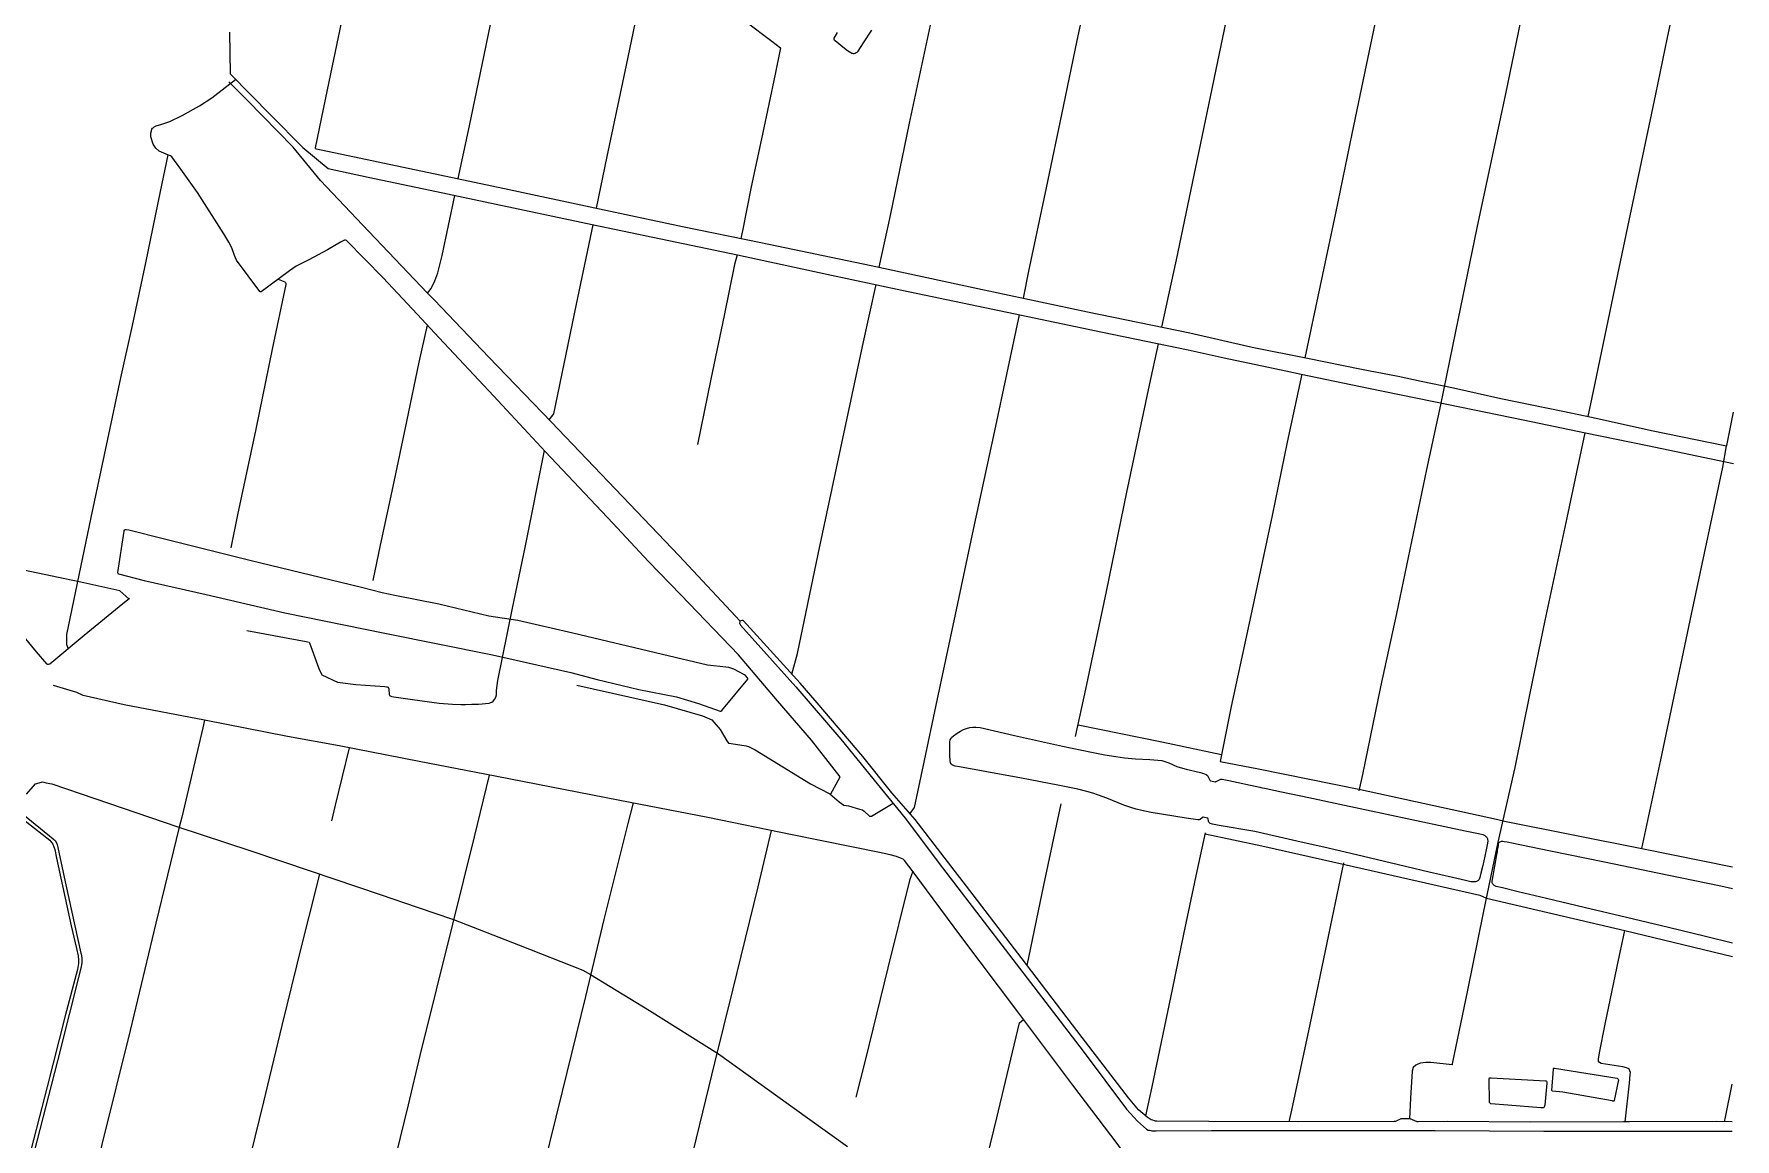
# Model space of a CAD drawing. Header units: metres. Extents: x 179542 to 181820, y 303170 to 305948.
# Drawn here: x 180560 to 181818, y 303823 to 304641 of the extents above; entities that cross this region are included whole.
import ezdxf

# ---------------------------------------------------------------- set-up
doc = ezdxf.new("R2010")
doc.units = ezdxf.units.M
doc.header["$MEASUREMENT"] = 0
for name, color, linetype in [('E0022112', 5, 'CONTINUOUS'), ('E0032111', 5, 'CONTINUOUS'), ('E0052114', 5, 'CONTINUOUS'), ('F0017111', 30, 'CONTINUOUS')]:
    doc.layers.add(name, color=color, linetype=linetype)

msp = doc.modelspace()

# ---------------------------------------------------------------- linework, layer by layer
at = {"layer": 'E0022112', "flags": 128}
for points in [[(181540.428, 305131.998), (181541.843, 305124.295), (181541.73, 305123.798), (181534.504, 305091.983), (181523.802, 305041.178), (181509.918, 304975.253), (181496.359, 304908.454), (181494.445, 304901.782), (181493.136, 304897.218), (181485.709, 304859.347), (181470.45, 304784.827), (181446.836, 304675.155), (181426.484, 304576.429), (181404.968, 304473.43), (181399.415, 304447.587), (181394.098, 304423.761)], [(181427.618, 305093.043), (181421.493, 305064.046), (181409.783, 305009.237), (181396.578, 304946.412), (181382.833, 304880.028), (181380.834, 304868.979), (181378.7, 304858.85), (181369.336, 304814.581), (181356.69, 304754.008), (181345.004, 304698.717), (181331.61, 304635.744), (181321.526, 304587.064), (181308.874, 304526.752), (181295.896, 304465.041), (181291.898, 304445.163)], [(181185.333, 304468.057), (181193.612, 304506.23), (181207.859, 304574.524), (181223.187, 304647.117), (181237.023, 304712.174), (181255.483, 304802.154), (181265.421, 304847.897), (181279.787, 304915.257), (181295.724, 304989.241), (181304.468, 305035.605), (181304.95, 305038.475), (181305.177, 305040.588), (181305.137, 305048.177), (181304.407, 305051.244)], [(181733.218, 305013.039), (181734.284, 305004.426), (181733.135, 304998.779), (181724.434, 304958.546), (181706.256, 304874.061), (181688.407, 304787.188), (181669.039, 304695.884), (181648.665, 304596.309), (181627.405, 304497.144), (181611.638, 304420.446), (181600.441, 304366.101), (181590.167, 304318.423), (181567.883, 304211.789), (181556.128, 304157.502), (181542.844, 304092.684), (181540.206, 304080.413)], [(181500.416, 304400.935), (181508.283, 304438.085), (181522.983, 304508.131), (181535.209, 304566.657), (181545.794, 304617.667), (181556.279, 304668.388), (181566.933, 304718.152), (181576.876, 304767.903), (181586.69, 304814.18), (181594.934, 304853.37), (181605.509, 304904.08), (181613.014, 304939.974), (181615.869, 304948.656)], [(181818.285, 304875.999), (181817.55, 304872.55), (181807.53, 304824.988), (181796.483, 304772.724), (181785.789, 304720.341), (181775.578, 304672.653), (181768.238, 304638.108), (181759.521, 304596.024), (181747.909, 304540.977), (181738.756, 304498.004), (181726.928, 304441.375), (181714.274, 304381.033), (181709.392, 304357.571)], [(180873.92, 304533.639), (180882.405, 304572.71), (180893.319, 304625.003), (180904.648, 304680.249), (180915.391, 304730.837), (180925.642, 304779.729), (180929.169, 304798.1), (180930.957, 304806.736), (180932.395, 304810.379)], [(180976.186, 304511.822), (180984.193, 304549.878), (180998.417, 304617.484), (181014.111, 304692.501), (181030.552, 304768.361), (181039.491, 304810.85)], [(180789.999, 304660.818), (180777.046, 304599.424), (180768.115, 304556.372), (180768.114, 304556.183), (180768.281, 304555.899), (180769.167, 304555.608), (180860.45, 304536.514), (180911.596, 304525.599), (180975.047, 304512.067), (181039.855, 304498.161), (181097.801, 304486.368), (181179.376, 304469.342), (181258.244, 304452.322), (181339.515, 304435.034), (181415.172, 304419.408), (181461.318, 304408.841), (181502.167, 304400.581), (181542.104, 304392.559), (181569.231, 304387.487), (181586.31, 304383.7), (181610.102, 304378.777), (181645.171, 304370.918), (181690.882, 304361.597), (181713.326, 304356.715), (181756.516, 304347.14), (181810.873, 304336.068), (181812.037, 304335.86), (181812.201, 304335.969), (181817.244, 304360.692)], [(180704.921, 304642), (180705.364, 304611.05), (180735.723, 304580.39), (180759.164, 304556.715), (180777.775, 304540.992), (180807.451, 304534.735), (180857.852, 304524.092), (180893.854, 304516.442), (180973.153, 304499.59), (181046.203, 304484.227), (181080.63, 304477.195), (181146.701, 304462.909), (181202.025, 304451.136), (181280.103, 304434.695), (181350.414, 304420.025), (181413.92, 304406.86), (181440.425, 304400.825), (181486.173, 304391.328), (181497.511, 304388.948), (181547.335, 304378.549), (181606.357, 304366.407), (181661.75, 304355.049), (181707.804, 304345.343), (181753.59, 304335.948), (181811.387, 304323.858), (181817.167, 304322.649)], [(181087.077, 304649.701), (181105.938, 304635.361), (181112.262, 304630.469), (181108.342, 304610.817), (181099.063, 304566.528), (181090.737, 304527.422), (181084.165, 304495.058), (181082.96, 304489.388)], [(181149.346, 304077.853), (181156.529, 304090.791), (181135.255, 304117.957), (181110.123, 304147.17), (181081.386, 304181.035), (181038.603, 304225.544), (181014.789, 304250.29), (180988.252, 304278.689), (180938.549, 304331.376), (180900.094, 304372.701), (180859.959, 304415.768), (180843.689, 304433.2), (180818.54, 304460.089), (180791.431, 304487.764), (180790.746, 304488.023), (180790.256, 304488.033), (180789.97, 304487.965), (180786.821, 304486.588), (180777.39, 304480.777), (180763.431, 304473.503), (180754.044, 304468.726), (180749.129, 304465.318), (180728.147, 304449.85), (180727.576, 304449.84), (180727.267, 304450.042), (180710.131, 304473.341), (180708.611, 304476.702), (180706.577, 304482.278), (180704.418, 304486.534), (180700.698, 304492.736), (180681.211, 304523.356), (180668.844, 304540.468), (180662.295, 304549.727), (180661.255, 304550.451), (180659.765, 304551.017), (180652.83, 304553.967), (180650.249, 304556.14), (180648.461, 304559.085), (180646.572, 304564.567), (180646.713, 304567.329), (180647.089, 304569.073), (180647.462, 304570.132), (180647.957, 304570.887), (180648.279, 304571.291), (180649.124, 304571.882), (180650.61, 304572.661), (180654.746, 304573.928), (180660.653, 304575.939), (180669.954, 304580.391), (180682.657, 304587.463), (180691.732, 304593.447), (180709.315, 304607.06)], [(181082.536, 304205.959), (181037.369, 304254.311), (180995.62, 304298.433), (180942.71, 304353.486), (180896.556, 304401.431), (180856.561, 304443.509), (180851.344, 304448.79), (180803.19, 304499.269), (180772.247, 304532.227), (180751.914, 304556.943), (180717.872, 304591.735), (180704.387, 304605.252)], [(180659.254, 304551.234), (180653.515, 304524.013), (180642.603, 304471.245), (180632.776, 304424.819), (180624.267, 304386.136), (180614.61, 304340.762), (180602.305, 304282.871), (180592.125, 304234.26), (180584.347, 304196.096), (180584.259, 304188.748), (180585.445, 304185.64)], [(180851.344, 304448.79), (180853.987, 304452.268), (180856.804, 304458.041), (180858.847, 304463.789), (180862.028, 304476.627), (180871.486, 304521.195)], [(180941.306, 304354.945), (180944.637, 304359.444), (180961.377, 304440.753), (180973.78, 304499.458)], [(181080.404, 304477.241), (181078.357, 304470.068), (181070.683, 304432.303), (181060.891, 304385.153), (181050.868, 304336.921)], [(180740.798, 304459.175), (180745.785, 304457.234), (180746.252, 304456.604), (180746.496, 304455.873), (180746.615, 304455.32), (180736.503, 304407.364), (180724.271, 304348.139), (180710.868, 304284.783), (180705.832, 304260.375)], [(181120.82, 304166.869), (181124.824, 304182.179), (181140.312, 304255.712), (181157.043, 304334.339), (181173.808, 304412.89), (181183.031, 304455.178)], [(181208.298, 304063.583), (181211.482, 304068.084), (181218.984, 304103.036), (181227.384, 304143.767), (181241.888, 304211.082), (181255.087, 304273.827), (181270.927, 304346.882), (181289.205, 304432.795)], [(180811.041, 304236.046), (180816.621, 304262.383), (180825.96, 304305.679), (180836.101, 304353.711), (180845.202, 304397.788), (180851.289, 304425.057)], [(181330.655, 304120.569), (181338.209, 304155.635), (181353.426, 304227.952), (181368.598, 304301.439), (181385.182, 304380.638), (181391.892, 304411.427)], [(181497.981, 304388.849), (181487.134, 304338.409), (181475.939, 304284.365), (181460.847, 304213.706), (181445.779, 304142.965), (181437.615, 304102.291), (181465.918, 304096.646), (181541.438, 304081.537), (181641.829, 304059.472), (181647.932, 304057.919), (181749.409, 304037.671), (181816.565, 304024.271)], [(181707.181, 304345.474), (181693.827, 304282.48), (181677.73, 304206.62), (181666.669, 304152.736), (181655.504, 304097.667), (181642.89, 304042.36), (181632.11, 303990.119), (181620.48, 303932.864), (181609.165, 303878.499), (181609.067, 303877.654), (181593.282, 303879.458), (181591.887, 303879.477), (181589.633, 303879.461), (181585.599, 303878.812), (181583.75, 303878.255), (181582.203, 303877.483), (181580.366, 303875.749), (181579.423, 303872.919), (181578.198, 303852.991), (181577.686, 303837.697)], [(180717.6, 304199.251), (180761.672, 304191.102), (180763.662, 304190.531), (180764.038, 304190.007), (180770.976, 304170.987), (180772.771, 304166.903), (180773.251, 304166.241), (180784.631, 304160.883), (180798.361, 304159.238), (180819.744, 304157.684), (180821.005, 304157.514), (180821.559, 304157.35), (180822.137, 304157.095), (180822.626, 304156.077), (180823.013, 304151.756), (180823.179, 304151.218), (180823.302, 304150.958), (180823.604, 304150.725), (180824.633, 304150.314), (180840.3, 304148.142), (180859.83, 304145.388), (180869.679, 304144.628), (180876.029, 304144.387), (180879.507, 304144.387), (180884.024, 304144.509), (180889.089, 304144.722), (180896.925, 304145.366), (180898.25, 304145.744), (180898.833, 304146.075), (180899.748, 304146.832), (180900.79, 304148.176), (180901.815, 304149.894), (180902.379, 304151.538), (180902.399, 304154.643), (180903.405, 304162.177), (180914.072, 304215.651), (180923.725, 304261.842), (180937.727, 304332.258)], [(181749.409, 304037.671), (181763.46, 304103.331), (181786.14, 304211.233), (181809.309, 304320.033), (181812.037, 304335.86)], [(180630.47, 304222.675), (180623.627, 304228.496), (180595.014, 304234.999), (180583.133, 304237.501), (180503.049, 304254.15), (180499.816, 304254.484)], [(180514.163, 304210.572), (180524.829, 304216.659), (180527.581, 304218.273), (180529.572, 304218.358), (180530.849, 304218.185), (180532.448, 304217.652), (180536.075, 304214.665), (180541.407, 304208.348), (180561.877, 304183.259), (180569.383, 304174.407), (180570.351, 304174.127), (180571.04, 304174.138), (180571.897, 304174.36), (180597.386, 304195.583), (180623.251, 304216.839), (180630.966, 304223.076)], [(181370.006, 303807.36), (181361.252, 303819.341), (181328.629, 303862.54), (181287.898, 303916.788), (181245.781, 303972.868), (181210.518, 304020.613), (181204.078, 304028.895), (181203.063, 304029.811), (181201.046, 304030.759), (181198.055, 304031.857), (181193.467, 304033.157), (181185.552, 304034.947), (181121.026, 304047.835), (181058.512, 304060.675), (180993.585, 304073.39), (180901.398, 304091.25), (180845.101, 304102.275), (180786.055, 304113.789), (180747.854, 304120.785), (180686.305, 304132.748), (180626.931, 304144.158), (180596.628, 304151.05), (180592.037, 304153.322), (180574.68, 304158.454)], [(180961.836, 304158.745), (181026.461, 304144.043), (181054.796, 304136.007), (181061.529, 304132.998), (181067.662, 304125.867), (181072.758, 304117.391), (181073.857, 304115.761), (181075.771, 304115.612), (181086.91, 304113.739), (181088.601, 304113.22), (181093.552, 304110.732), (181134.545, 304085.612), (181148.962, 304078.186), (181155.788, 304072.264), (181159.297, 304069.961), (181162.725, 304069.256), (181170.718, 304066.978), (181172.936, 304066.461), (181174.3, 304065.311), (181178.208, 304061.64), (181179.697, 304061.654), (181180.868, 304062.518), (181195.664, 304071.222)], [(180686.479, 304132.714), (180685.227, 304127.088), (180669.573, 304061.048), (180667.723, 304053.563), (180650.273, 303982.49), (180631.261, 303903.198), (180610.5, 303818.65), (180593.856, 303750.042), (180580.141, 303693.69), (180579.073, 303689.341)], [(181438.603, 304107.216), (181394.302, 304116.546), (181332.48, 304129.041)], [(180793.365, 304112.364), (180782.987, 304069.843), (180780.347, 304058.346)], [(180554.664, 304077.911), (180561.263, 304085.568), (180564.092, 304086.498), (180566.657, 304087.055), (180569.179, 304086.477), (180573.52, 304085.533), (180605.287, 304074.903), (180666.657, 304053.918), (180719.859, 304036.234), (180765.318, 304021.008), (180782.026, 304015.41), (180816.208, 304003.804), (180843.726, 303994.399), (180870.543, 303985.348), (180918.707, 303966.491), (180966.056, 303947.761), (180971.884, 303944.62), (181015.411, 303917.784), (181066.612, 303885.752), (181132.421, 303838.519), (181161.959, 303817.215)], [(180896.922, 304092.126), (180885.838, 304046.451), (180869.774, 303981.691), (180845.659, 303884.563), (180836.886, 303847.991), (180818.895, 303774.462), (180801.464, 303703.491), (180787.692, 303647.428), (180785.429, 303639.068)], [(181003.376, 304071.472), (180999.478, 304056.396), (180981.82, 303985.268), (180968.091, 303928.273), (180950.84, 303858.012), (180932.488, 303783.014), (180913.285, 303703.901), (180892.461, 303619.178), (180890.727, 303612.705)], [(181294.852, 303951.284), (181307.112, 304010.707), (181320.014, 304070.974)], [(181105.558, 304051.012), (181095.512, 304009.338), (181076.763, 303932.896), (181063.565, 303879.105), (181041.091, 303786.95), (181019.334, 303698.367), (180998.261, 303613.138), (180992.469, 303588.531)], [(181382.439, 303839.829), (181387.352, 303861.325), (181402.298, 303933.44), (181410.593, 303974.382), (181420.633, 304021.027), (181426.662, 304049.485)], [(181426.471, 304048.583), (181468.261, 304039.7), (181530.727, 304025.783), (181629.62, 304003.317), (181634.478, 304001.108), (181736.79, 303977.01), (181816.431, 303957.811)], [(181528.77, 304027.096), (181517.616, 303973.928), (181503.649, 303906.241), (181489.88, 303841.904), (181488.25, 303835.533)], [(180771.493, 304018.939), (180768.842, 304008.921), (180758.219, 303965.881), (180743.668, 303906.693), (180730.031, 303850.402), (180714.189, 303785.91), (180696.808, 303714.915), (180685.992, 303670.179), (180684.478, 303663.442)], [(181210.24, 304020.97), (181207.676, 304014.227), (181191.726, 303949.364), (181175.012, 303880.885), (181168.129, 303853.775)], [(181736.961, 303835.47), (181740.247, 303864.134), (181740.861, 303870.588), (181740.929, 303872.015), (181740.641, 303873.303), (181740.064, 303874.349), (181739.261, 303874.945), (181738.067, 303875.517), (181735.413, 303876.076), (181719.208, 303878.78), (181717.976, 303879.356), (181717.437, 303880.278), (181717.36, 303881.969), (181718.092, 303886.558), (181722.36, 303907.853), (181731.127, 303950.356), (181736.79, 303977.01)], [(181247.93, 303753.697), (181253.924, 303762.554), (181272.469, 303838.474), (181289.061, 303908.862), (181292.071, 303911.23)], [(181810.611, 303835.584), (181811.231, 303838.944), (181816.24, 303863.31)]]:
    msp.add_lwpolyline(points, dxfattribs=at)
at = {"layer": 'E0032111', "flags": 128}
for points in [[(181816.184, 303835.497), (181804.836, 303835.675), (181740.213, 303835.544), (181737.986, 303835.544), (181735.936, 303835.396), (181666.957, 303835.342), (181605.637, 303835.803), (181583.858, 303835.565), (181583.192, 303835.593), (181577.947, 303837.695), (181577.235, 303837.701), (181571.215, 303837.78), (181570.574, 303837.484), (181567.098, 303835.816), (181566.239, 303835.728), (181495.745, 303835.499), (181429.273, 303835.803), (181390.732, 303835.971), (181389.796, 303836.083), (181388.851, 303836.336), (181387.658, 303836.649), (181386.605, 303837.001), (181383.534, 303838.878), (181377.233, 303844.35), (181369.673, 303853.291), (181335.52, 303898.023), (181294.269, 303952.048), (181254.956, 304003.442), (181212.067, 304059.268), (181194.814, 304079.019), (181173.193, 304105.773), (181139.592, 304145.721), (181126.79, 304160.269), (181085.067, 304206.392), (181084.747, 304206.54), (181084.262, 304206.575), (181083.726, 304206.549), (181083.073, 304206.346), (181082.579, 304206.017), (181082.205, 304205.51), (181081.975, 304204.639), (181082.166, 304204.027), (181082.764, 304203.188), (181123.612, 304157.507), (181156.971, 304118.816), (181183.795, 304085.728), (181204.59, 304060.312), (181232.2, 304023.487), (181265.503, 303980.008), (181297.347, 303938.564), (181336.238, 303887.709), (181368.329, 303844.792), (181376.306, 303836.004), (181382.953, 303830.045), (181384.407, 303829.375), (181385.377, 303829.215), (181386.231, 303829.055), (181386.923, 303828.817), (181390.244, 303828.836), (181431.114, 303829.04), (181493.79, 303829.032), (181565.623, 303829.095), (181596.539, 303829.024), (181676.839, 303828.542), (181750.744, 303828.596), (181816.17, 303828.531)], [(180543.603, 304066.259), (180571.964, 304043.937), (180574.135, 304040.902), (180575.648, 304037.159), (180577, 304030.743), (180587.858, 303980.643), (180591.795, 303963.839), (180592.9, 303958.257), (180593.1, 303955.132), (180593.076, 303952.619), (180592.866, 303951.222), (180592.441, 303948.172), (180583.375, 303913.87), (180570.077, 303861.294), (180554.029, 303799.102)], [(180545.051, 304068.795), (180574.355, 304044.997), (180576.174, 304043.455), (180577.459, 304040.814), (180583.902, 304010.976), (180594.881, 303960.355), (180595.296, 303958.875), (180595.601, 303956.108), (180595.528, 303953.358), (180595.123, 303950.168), (180577.676, 303880.548), (180562.262, 303821.209), (180546.472, 303758.841)]]:
    msp.add_lwpolyline(points, dxfattribs=at)
at = {"layer": 'E0052114', "flags": 128}
for points in [[(181690.864, 303857.366), (181683.305, 303858.31), (181683.172, 303858.37), (181683.024, 303858.447), (181682.815, 303858.566), (181684.115, 303874.421), (181684.145, 303874.694), (181684.168, 303874.918), (181684.279, 303875.096), (181684.374, 303875.18), (181684.722, 303875.183), (181731.054, 303867.873), (181731.232, 303867.742), (181731.453, 303867.588), (181731.715, 303867.388), (181731.954, 303867.062), (181732.036, 303866.666), (181729.019, 303851.282), (181728.883, 303851.081), (181728.655, 303850.887), (181728.373, 303850.808), (181727.963, 303850.811), (181727.412, 303851.047)], [(181650.268, 303847.873), (181637.801, 303848.895), (181637.505, 303848.962), (181637.311, 303849.201), (181636.999, 303849.414), (181636.843, 303849.803), (181636.732, 303850.548), (181636.507, 303866.829), (181636.569, 303867.452), (181636.707, 303867.845), (181636.808, 303868.108), (181637.04, 303868.132), (181637.935, 303868.134), (181678.115, 303865.897), (181678.733, 303865.895), (181678.927, 303865.675), (181679.159, 303865.129), (181679.176, 303864.224), (181677.746, 303847.924), (181677.507, 303847.183), (181677.145, 303846.603), (181676.822, 303846.175), (181676.386, 303845.835), (181675.851, 303845.769), (181674.586, 303845.918)]]:
    msp.add_lwpolyline(points, close=True, dxfattribs=at)
at = {"layer": 'F0017111', "elevation": 5, "flags": 128}
for points in [[(181154.228, 304641.809), (181151.92, 304637.475), (181151.71, 304636.774), (181151.872, 304636.529), (181152.156, 304636.273), (181152.674, 304635.9), (181159.689, 304630.071), (181161.938, 304628.532), (181164.457, 304626.9), (181165.187, 304626.495), (181165.592, 304626.393), (181166.2, 304626.312), (181166.787, 304626.312), (181167.496, 304626.474), (181168.408, 304626.879), (181168.955, 304627.244), (181169.766, 304627.993), (181173.65, 304634.099), (181179.948, 304643.478)], [(181816.451, 303967.809), (181796.424, 303972.653), (181769.081, 303979.265), (181738.098, 303986.71), (181706.834, 303994.15), (181678.875, 304000.769), (181657.859, 304005.759), (181646.236, 304008.58), (181641.684, 304009.775), (181640.692, 304010.154), (181640.331, 304010.397), (181640.003, 304010.652), (181639.695, 304010.937), (181639.401, 304011.262), (181639.141, 304011.615), (181638.939, 304011.976), (181638.813, 304012.334), (181638.75, 304012.693), (181638.728, 304013.065), (181638.75, 304013.58), (181638.922, 304014.84), (181639.376, 304017.568), (181640.176, 304022.115), (181641.112, 304027.36), (181641.907, 304031.811), (181642.354, 304034.356), (181642.524, 304035.398), (181642.557, 304035.719), (181642.571, 304035.966), (181642.591, 304036.243), (181642.619, 304036.519), (181642.657, 304036.77), (181642.707, 304037.009), (181642.77, 304037.253), (181642.843, 304037.52), (181642.924, 304037.806), (181643.003, 304038.105), (181643.077, 304038.411), (181643.141, 304038.721), (181643.194, 304039.032), (181643.234, 304039.341), (181643.264, 304039.645), (181643.287, 304039.94), (181643.304, 304040.223), (181643.318, 304040.499), (181643.33, 304040.771), (181643.342, 304041.04), (181643.353, 304041.288), (181643.363, 304041.495), (181643.381, 304041.654), (181643.453, 304041.812), (181643.637, 304042.03), (181643.973, 304042.344), (181644.447, 304042.688), (181645.028, 304042.969), (181645.7, 304043.116), (181646.5, 304043.137), (181647.48, 304043.058), (181649.799, 304042.674), (181659.043, 304040.835), (181681.907, 304036.158), (181721.7, 304027.954), (181768.198, 304018.322), (181807.79, 304010.06), (181816.533, 304008.196)]]:
    msp.add_lwpolyline(points, dxfattribs=at)
for points in [[(180817.795, 304227.058), (180802.38, 304230.874), (180719.926, 304250.984), (180656.656, 304266.775), (180630.281, 304273.477), (180628.369, 304273.643), (180627.637, 304273.619), (180627.117, 304273.43), (180626.928, 304273.289), (180626.763, 304273.076), (180626.692, 304272.722), (180622.126, 304242.044), (180622.184, 304241.613), (180622.341, 304241.32), (180622.733, 304241.007), (180641.85, 304236.168), (180687.696, 304225.859), (180745.783, 304212.141), (180819.785, 304197.107), (180899.319, 304181.028), (180957.184, 304168.163), (180976.829, 304162.774), (181007.688, 304155.592), (181035.431, 304150.01), (181051.609, 304145.146), (181067.752, 304139.53), (181068.109, 304139.466), (181068.336, 304139.552), (181068.898, 304139.909), (181088.149, 304163.103), (181088.159, 304163.334), (181087.998, 304164.069), (181086.538, 304165.87), (181085.814, 304166.375), (181077.931, 304170.444), (181074.124, 304171.681), (181071.916, 304172.066), (181058.453, 304173.575), (181025.016, 304181.358), (180958.726, 304197.156), (180918.219, 304206.542), (180896.646, 304209.625), (180859.793, 304218.683), (180827.197, 304225.001)], [(181463.283, 304050.335), (181436.885, 304054.878), (181431.763, 304055.899), (181430.2, 304056.375), (181429.53, 304056.806), (181429.198, 304057.287), (181429.022, 304057.777), (181428.877, 304058.211), (181428.648, 304059.717), (181428.578, 304059.914), (181428.479, 304060.077), (181428.363, 304060.176), (181428.148, 304060.257), (181424.931, 304060.957), (181424.816, 304060.949), (181424.651, 304060.883), (181424.519, 304060.771), (181422.66, 304059.182), (181422.108, 304059.025), (181421.423, 304058.899), (181420.953, 304058.936), (181412.311, 304060.313), (181386.561, 304064.54), (181379.721, 304065.852), (181375.436, 304066.885), (181371.525, 304068.052), (181366.343, 304069.925), (181353.602, 304075.095), (181347.659, 304077.351), (181343.35, 304078.796), (181339.008, 304080.027), (181332.167, 304081.625), (181317.379, 304084.668), (181290.697, 304089.836), (181264.99, 304094.539), (181244.74, 304098.155), (181241.574, 304098.843), (181239.587, 304099.557), (181238.951, 304099.993), (181238.497, 304100.522), (181238.184, 304101.174), (181237.835, 304102.925), (181237.599, 304106.705), (181237.5, 304113.809), (181237.617, 304116.823), (181237.833, 304118.124), (181238.23, 304119.059), (181238.869, 304119.849), (181240.36, 304121.138), (181243.143, 304123.158), (181245.48, 304124.608), (181247.763, 304125.768), (181249.89, 304126.602), (181252.418, 304127.277), (181254.59, 304127.562), (181256.943, 304127.563), (181260.014, 304127.235), (181263.195, 304126.622), (181285.506, 304121.45), (181320.915, 304113.619), (181342.371, 304109.029), (181352.345, 304107.089), (181360.303, 304105.796), (181366.904, 304104.96), (181375.027, 304104.224), (181385.401, 304103.622), (181391.43, 304103.242), (181394.477, 304102.842), (181396.637, 304102.265), (181399.585, 304101.095), (181405.557, 304098.495), (181408.042, 304097.641), (181412.333, 304096.557), (181422.885, 304094.045), (181425.965, 304093.125), (181427.286, 304092.53), (181428.168, 304091.838), (181428.755, 304090.94), (181429.97, 304088.372), (181430.181, 304088.138), (181430.366, 304087.965), (181430.572, 304087.9), (181433.817, 304087.212), (181434.044, 304087.2), (181434.288, 304087.267), (181434.662, 304087.426), (181437.458, 304088.917), (181438.065, 304089.114), (181438.696, 304089.212), (181439.068, 304089.183), (181444.033, 304088.174), (181466.977, 304083.121), (181467.57, 304083.009), (181471.667, 304082.132), (181482.784, 304079.755), (181503.093, 304075.418), (181529.432, 304069.803), (181557.304, 304063.882), (181582.721, 304058.51), (181603.719, 304054.096), (181618.845, 304050.931), (181627.285, 304049.172), (181630.804, 304048.432), (181631.805, 304048.182), (181632.296, 304047.988), (181632.695, 304047.779), (181633.017, 304047.574), (181633.286, 304047.387), (181633.532, 304047.194), (181633.789, 304046.966), (181634.082, 304046.679), (181634.391, 304046.335), (181634.689, 304045.945), (181634.95, 304045.51), (181635.17, 304045.007), (181635.349, 304044.403), (181635.449, 304043.532), (181635.275, 304041.678), (181634.594, 304037.989), (181633.289, 304032.065), (181631.711, 304025.317), (181630.323, 304019.607), (181629.478, 304016.323), (181629.061, 304014.969), (181628.845, 304014.572), (181628.634, 304014.324), (181628.366, 304014.071), (181628.013, 304013.819), (181627.554, 304013.578), (181626.996, 304013.364), (181626.353, 304013.196), (181625.642, 304013.087), (181624.891, 304013.035), (181624.128, 304013.035), (181622.912, 304013.191), (181618.907, 304014.06), (181609.306, 304016.31), (181592.22, 304020.38), (181569.42, 304025.805), (181543.597, 304031.889), (181517.51, 304037.943), (181494.193, 304043.293)]]:
    msp.add_lwpolyline(points, close=True, dxfattribs=at)

doc.saveas('drawing.dxf')
